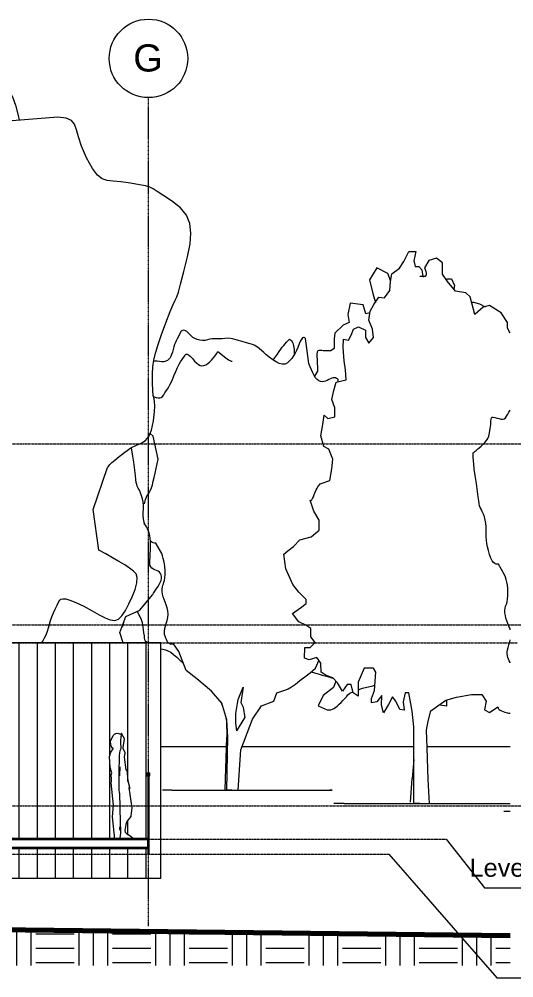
# Model space of a CAD drawing. Header units: millimetres. Extents: x -24070 to 93572, y -3360 to 13033.
# Drawn here: x 74218 to 82412, y -2848 to 13033 of the extents above; entities that cross this region are included whole.
import ezdxf

# ---------------------------------------------------------------- set-up
doc = ezdxf.new("R2010")
doc.units = ezdxf.units.MM
doc.linetypes.add('Dash - Tight', pattern=[4.5, 3, -1.5])
doc.linetypes.add('Grid Line', pattern=[22.225, 12.7, -3.175, 3.175, -3.175])
for name, color, linetype, lineweight in [('A-DETL-GENF', 92, 'Continuous', 9), ('A-FLOR', 192, 'Continuous', 9), ('A-FLOR-HRAL', 11, 'Continuous', 9), ('A-FLOR-LEVL', 51, 'Continuous', 9), ('A-WALL', 113, 'Continuous', 9), ('A-WALL-PATT', 111, 'Continuous', 9), ('C-TOPO', 7, 'Continuous', 9), ('L-PLNT', 71, 'Continuous', 9), ('S-GRID', 1, 'Continuous', 9), ('S-GRID-IDEN', 1, 'Continuous', 9)]:
    doc.layers.add(name, color=color, linetype=linetype, lineweight=lineweight)
doc.styles.add('Arial', font='arial.ttf', dxfattribs={"height": 300})
doc.styles.add('Arial_1', font='arial.ttf', dxfattribs={"height": 450})

# ---------------------------------------------------------------- blocks, each defined once
blk = doc.blocks.new('Railing - 25mm-490134-Building Section')
at = {"layer": 'A-FLOR-HRAL'}
for p, q in [((18214, -797), (18214, -550)), ((18189, -700), (18189, -797)), ((18189, -797), (18214, -797))]:
    blk.add_line(p, q, dxfattribs=at)
blk = doc.blocks.new('Railing - 25mm-489599-Building Section')
at = {"layer": 'A-FLOR-HRAL'}
for p, q in [((18189, 500), (18189, -550)), ((18214, -550), (18214, 500)), ((18202, -550), (18214, -550))]:
    blk.add_line(p, q, dxfattribs=at)
blk = doc.blocks.new('Railing - Railing-566589-Building Section')
at = {"layer": 'A-FLOR-HRAL', "lineweight": 18}
for p, q in [((18177, 550), (18177, 500)), ((18177, 550), (18227, 550)), ((18177, 500), (18227, 500)), ((18227, 500), (18227, 550))]:
    blk.add_line(p, q, dxfattribs=at)
for centre, start, end in [((18202, 400), 0, 180), ((18202, 400), 180, 0), ((18202, 300), 0, 180), ((18202, 300), 180, 0), ((18202, 200), 0, 180), ((18202, 200), 180, 0), ((18202, 100), 0, 180), ((18202, 100), 180, 360), ((18202, 0), 0, 180), ((18202, 0), 180, 360), ((18202, -100), 0, 180), ((18202, -100), 180, 360), ((18202, -200), 0, 180), ((18202, -200), 180, 0), ((18202, -300), 0, 180), ((18202, -300), 180, 0)]:
    blk.add_arc(centre, 1.59, start, end, dxfattribs=at)
for name in ['Railing - 25mm-489599-Building Section', 'Railing - 25mm-490134-Building Section']:
    blk.add_blockref(name, (0, 0))
blk = doc.blocks.new('RPC Tree - Deciduous - Scarlet Oak - 42_-946020-Building Section')
at = {"layer": 'L-PLNT'}
for p, q in [((14280, 12855), (14335, 12879)), ((14335, 12879), (14394, 12913)), ((14394, 12913), (14456, 12943)), ((14456, 12943), (14519, 12959)), ((14519, 12959), (14579, 12951)), ((14579, 12951), (14636, 12907)), ((14636, 12907), (14686, 12815)), ((13692, 12737), (13601, 12676)), ((13786, 12757), (13692, 12737)), ((13887, 12744), (13786, 12757)), ((13994, 12708), (13887, 12744)), ((14108, 12659), (13994, 12708)), ((14138, 12670), (14157, 12720)), ((14157, 12720), (14178, 12765)), ((14178, 12765), (14203, 12803)), ((14203, 12803), (14236, 12833)), ((14236, 12833), (14280, 12855)), ((14686, 12815), (14730, 12711)), ((14730, 12711), (14771, 12629)), ((11122, 12608), (11086, 12538)), ((11173, 12641), (11122, 12608)), ((11238, 12645), (11173, 12641)), ((11316, 12630), (11238, 12645)), ((11405, 12608), (11316, 12630)), ((11503, 12587), (11405, 12608)), ((11608, 12577), (11503, 12587)), ((11724, 12560), (11608, 12577)), ((11852, 12515), (11724, 12560)), ((13601, 12676), (13127, 12241)), ((14230, 12606), (14108, 12659)), ((14130, 12649), (14138, 12670)), ((14361, 12557), (14230, 12606)), ((14477, 12514), (14361, 12557)), ((14771, 12629), (14807, 12563)), ((14807, 12563), (14837, 12503)), ((11054, 12449), (11018, 12367)), ((11086, 12538), (11054, 12449)), ((11991, 12448), (11852, 12515)), ((12137, 12368), (11991, 12448)), ((14561, 12467), (14477, 12514)), ((14621, 12418), (14561, 12467)), ((14663, 12365), (14621, 12418)), ((14837, 12503), (14862, 12442)), ((14862, 12442), (14879, 12370)), ((10984, 12289), (10958, 12212)), ((11018, 12367), (10984, 12289)), ((11639, 12191), (11643, 12263)), ((11643, 12263), (11645, 12309)), ((11645, 12309), (11646, 12333)), ((11646, 12340), (11662, 12344)), ((11646, 12333), (11646, 12340)), ((11662, 12344), (11704, 12353)), ((11704, 12353), (11767, 12361)), ((11767, 12361), (11843, 12365)), ((11843, 12365), (11926, 12360)), ((11926, 12360), (12010, 12340)), ((12010, 12340), (12087, 12300)), ((12087, 12300), (12157, 12256)), ((12287, 12281), (12137, 12368)), ((12157, 12256), (12228, 12224)), ((12438, 12197), (12287, 12281)), ((13127, 12241), (13085, 12193)), ((14697, 12308), (14663, 12365)), ((14731, 12247), (14697, 12308)), ((14772, 12181), (14731, 12247)), ((14879, 12370), (14888, 12280)), ((14888, 12280), (14895, 12187)), ((10958, 12212), (10949, 12134)), ((10949, 12134), (10963, 12052)), ((11623, 11947), (11633, 12087)), ((11633, 12087), (11639, 12191)), ((12228, 12224), (12302, 12202)), ((12302, 12202), (12383, 12187)), ((12383, 12187), (12473, 12177)), ((12480, 12176), (12438, 12197)), ((12473, 12177), (12576, 12169)), ((12576, 12169), (12695, 12161)), ((12695, 12161), (12809, 12160)), ((12809, 12160), (12904, 12170)), ((12904, 12170), (12987, 12183)), ((12987, 12183), (13068, 12193)), ((13068, 12193), (13155, 12194)), ((13155, 12194), (13258, 12179)), ((13258, 12179), (13386, 12142)), ((13386, 12142), (13515, 12097)), ((13515, 12097), (13535, 12091)), ((14815, 12126), (14772, 12181)), ((14853, 12086), (14815, 12126)), ((14892, 12051), (14853, 12086)), ((14895, 12187), (14904, 12109)), ((14904, 12109), (14915, 12045)), ((10963, 12052), (11007, 11963)), ((11007, 11963), (11074, 11882)), ((11610, 11765), (11623, 11947)), ((14940, 12006), (14892, 12051)), ((14915, 12045), (14920, 12025)), ((15002, 11938), (14940, 12006)), ((15087, 11836), (15002, 11938)), ((11074, 11882), (11146, 11818)), ((11146, 11818), (11211, 11763)), ((11211, 11763), (11260, 11707)), ((11588, 11596), (11610, 11765)), ((15199, 11686), (15087, 11836)), ((15765, 11723), (15803, 11762)), ((15803, 11762), (15838, 11804)), ((15838, 11804), (15873, 11829)), ((15873, 11829), (15909, 11817)), ((15909, 11817), (15950, 11749)), ((11085, 11583), (11142, 11610)), ((11142, 11610), (11197, 11614)), ((11197, 11614), (11249, 11594)), ((11249, 11594), (11300, 11547)), ((11260, 11707), (11281, 11642)), ((11281, 11642), (11267, 11577)), ((11554, 11490), (11588, 11596)), ((15316, 11537), (15199, 11686)), ((15537, 11550), (15579, 11604)), ((15579, 11604), (15626, 11655)), ((15626, 11655), (15675, 11691)), ((15675, 11691), (15723, 11706)), ((15723, 11706), (15765, 11723)), ((15950, 11749), (15997, 11607)), ((15997, 11607), (16041, 11439)), ((10883, 11369), (10956, 11461)), ((10956, 11461), (11023, 11533)), ((11023, 11533), (11085, 11583)), ((11300, 11547), (11353, 11491)), ((11353, 11491), (11407, 11447)), ((11407, 11447), (11461, 11425)), ((11461, 11425), (11511, 11436)), ((11511, 11436), (11554, 11490)), ((15414, 11441), (15316, 11537)), ((15406, 11449), (15414, 11448)), ((15414, 11448), (15456, 11448)), ((15503, 11385), (15414, 11441)), ((15456, 11448), (15472, 11448)), ((15472, 11448), (15481, 11463)), ((15481, 11463), (15503, 11499)), ((15503, 11499), (15537, 11550)), ((16041, 11439), (16061, 11358)), ((10792, 11198), (10823, 11276)), ((10823, 11276), (10883, 11369)), ((15592, 11359), (15503, 11385)), ((15689, 11352), (15592, 11359)), ((15803, 11352), (15689, 11352)), ((15943, 11349), (15803, 11352)), ((16702, 11409), (15943, 11349)), ((16839, 11391), (16702, 11409)), ((16925, 11353), (16839, 11391)), ((16975, 11291), (16925, 11353)), ((17008, 11202), (16975, 11291)), ((10780, 11128), (10712, 11102)), ((10779, 11065), (10780, 11129)), ((10780, 11129), (10792, 11198)), ((17041, 11082), (17008, 11202)), ((10202, 10993), (10121, 10933)), ((10280, 11025), (10202, 10993)), ((10357, 11038), (10280, 11025)), ((10431, 11040), (10357, 11038)), ((10504, 11041), (10431, 11040)), ((10574, 11049), (10504, 11041)), ((10643, 11072), (10574, 11049)), ((10712, 11102), (10643, 11072)), ((10782, 11001), (10779, 11065)), ((10780, 10932), (10782, 11001)), ((17091, 10927), (17041, 11082)), ((9792, 10814), (9787, 10737)), ((9826, 10848), (9792, 10814)), ((9883, 10857), (9826, 10848)), ((9956, 10861), (9883, 10857)), ((10038, 10880), (9956, 10861)), ((10121, 10933), (10038, 10880)), ((10732, 10788), (10764, 10854)), ((10764, 10854), (10780, 10932)), ((17176, 10735), (17091, 10927)), ((9787, 10737), (9821, 10597)), ((10287, 10577), (10389, 10650)), ((10389, 10650), (10480, 10692)), ((10480, 10692), (10561, 10715)), ((10561, 10715), (10630, 10730)), ((10630, 10730), (10687, 10751)), ((10687, 10751), (10732, 10788)), ((17274, 10560), (17176, 10735)), ((9821, 10597), (9870, 10449)), ((10210, 10481), (10287, 10577)), ((17357, 10450), (17274, 10560)), ((9870, 10449), (9910, 10349)), ((9910, 10349), (9946, 10278)), ((10190, 10378), (10210, 10481)), ((10217, 10261), (10190, 10378)), ((17435, 10388), (17357, 10450)), ((17518, 10360), (17435, 10388)), ((17617, 10350), (17518, 10360)), ((17743, 10341), (17617, 10350)), ((17904, 10319), (17743, 10341)), ((9946, 10278), (9980, 10216)), ((9980, 10216), (10016, 10143)), ((10283, 10125), (10217, 10261)), ((18055, 10291), (17904, 10319)), ((18154, 10271), (18055, 10291)), ((18222, 10250), (18154, 10271)), ((18278, 10222), (18222, 10250)), ((18344, 10180), (18278, 10222)), ((18440, 10115), (18344, 10180)), ((10016, 10143), (10056, 10038)), ((10056, 10038), (10105, 9883)), ((10380, 9964), (10283, 10125)), ((18584, 10022), (18440, 10115)), ((18734, 9908), (18584, 10022)), ((10105, 9883), (10157, 9731)), ((10499, 9773), (10380, 9964)), ((18833, 9785), (18734, 9908)), ((10157, 9731), (10202, 9635)), ((10633, 9547), (10499, 9773)), ((18888, 9647), (18833, 9785)), ((10202, 9635), (10236, 9576)), ((10236, 9576), (10256, 9535)), ((10256, 9535), (10259, 9492)), ((10739, 9346), (10633, 9547)), ((18905, 9490), (18888, 9647)), ((10241, 9430), (10200, 9329)), ((10259, 9492), (10241, 9430)), ((18890, 9309), (18905, 9490)), ((10200, 9329), (10127, 9194)), ((10792, 9221), (10739, 9346)), ((10803, 9147), (10792, 9221)), ((18850, 9098), (18890, 9309)), ((10127, 9194), (10024, 9052)), ((10725, 8986), (10757, 9054)), ((10757, 9054), (10787, 9099)), ((10787, 9099), (10803, 9147)), ((18790, 8853), (18850, 9098)), ((9904, 8909), (9781, 8776)), ((10024, 9052), (9904, 8909)), ((10704, 8873), (10725, 8986)), ((9781, 8776), (9667, 8660)), ((10082, 8713), (10160, 8789)), ((10160, 8789), (10233, 8832)), ((10233, 8832), (10297, 8836)), ((10297, 8836), (10347, 8794)), ((10347, 8794), (10395, 8731)), ((10639, 8683), (10682, 8755)), ((10682, 8755), (10704, 8873)), ((18734, 8642), (18790, 8853)), ((9667, 8660), (9576, 8571)), ((9932, 8491), (10005, 8611)), ((10005, 8611), (10082, 8713)), ((10395, 8731), (10455, 8682)), ((10455, 8682), (10520, 8653)), ((10520, 8653), (10583, 8651)), ((10583, 8651), (10639, 8683)), ((18697, 8513), (18734, 8642)), ((9396, 8448), (9306, 8413)), ((9470, 8483), (9396, 8448)), ((9520, 8517), (9470, 8483)), ((9576, 8571), (9520, 8517)), ((9870, 8358), (9932, 8491)), ((18644, 8376), (18670, 8435)), ((18670, 8435), (18697, 8513)), ((8998, 8259), (8956, 8225)), ((9048, 8301), (8998, 8259)), ((9122, 8340), (9048, 8301)), ((9212, 8377), (9122, 8340)), ((9306, 8413), (9212, 8377)), ((9831, 8252), (9870, 8358)), ((18563, 8191), (18611, 8306)), ((18611, 8306), (18644, 8376)), ((8788, 8145), (8737, 8095)), ((8845, 8177), (8788, 8145)), ((8903, 8201), (8845, 8177)), ((8956, 8225), (8903, 8201)), ((9823, 8190), (9831, 8252)), ((9840, 8146), (9823, 8190)), ((9877, 8096), (9840, 8146)), ((18489, 8002), (18563, 8191)), ((8700, 8017), (8682, 7903)), ((8737, 8095), (8700, 8017)), ((9928, 8016), (9877, 8096)), ((9987, 7880), (9928, 8016)), ((18412, 7792), (18489, 8002)), ((8667, 7788), (8641, 7707)), ((8682, 7903), (8667, 7788)), ((10048, 7665), (9987, 7880)), ((18356, 7629), (18412, 7792)), ((8613, 7646), (8591, 7595)), ((8641, 7707), (8613, 7646)), ((10092, 7447), (10048, 7665)), ((18316, 7498), (18356, 7629)), ((8591, 7595), (8584, 7540)), ((8584, 7540), (8601, 7468)), ((8601, 7468), (8650, 7368)), ((18290, 7384), (18316, 7498)), ((8650, 7368), (8711, 7274)), ((10106, 7303), (10092, 7447)), ((18276, 7275), (18290, 7384)), ((8711, 7274), (8752, 7227)), ((10046, 7093), (10075, 7148)), ((10075, 7148), (10097, 7211)), ((10097, 7211), (10106, 7303)), ((18268, 7011), (18269, 7156)), ((18269, 7156), (18276, 7275)), ((10001, 6912), (10018, 7022)), ((10018, 7022), (10046, 7093)), ((18272, 6881), (18268, 7011)), ((9977, 6799), (10001, 6912)), ((18282, 6797), (18272, 6881)), ((9786, 6657), (9864, 6681)), ((9864, 6681), (9929, 6725)), ((9929, 6725), (9977, 6799)), ((18294, 6741), (18282, 6797)), ((18304, 6691), (18294, 6741)), ((18308, 6628), (18304, 6691)), ((9383, 6464), (9416, 6534)), ((9416, 6534), (9467, 6583)), ((9467, 6583), (9536, 6615)), ((9536, 6615), (9617, 6634)), ((9617, 6634), (9702, 6645)), ((9702, 6645), (9786, 6657)), ((18284, 6377), (18303, 6530)), ((18303, 6530), (18308, 6628)), ((9369, 6368), (9383, 6464)), ((9375, 6242), (9369, 6368)), ((18251, 6222), (18284, 6377)), ((9403, 6082), (9375, 6242)), ((18206, 6119), (18251, 6222)), ((9452, 5882), (9403, 6082)), ((18082, 6011), (18150, 6054)), ((18150, 6054), (18206, 6119)), ((9513, 5690), (9452, 5882)), ((17809, 5862), (17912, 5931)), ((17912, 5931), (18003, 5975)), ((18003, 5975), (18082, 6011)), ((17596, 5687), (17645, 5730)), ((17645, 5730), (17715, 5787)), ((17715, 5787), (17809, 5862)), ((9572, 5546), (9513, 5690)), ((17287, 4912), (17524, 5605)), ((17524, 5605), (17532, 5618)), ((17532, 5618), (17544, 5634)), ((17544, 5634), (17564, 5656)), ((17564, 5656), (17596, 5687)), ((9634, 5440), (9572, 5546)), ((9699, 5359), (9634, 5440)), ((9770, 5291), (9699, 5359)), ((9850, 5225), (9770, 5291)), ((9941, 5149), (9850, 5225)), ((10027, 5086), (9941, 5149)), ((10093, 5059), (10027, 5086)), ((10238, 5099), (10193, 5075)), ((10287, 5120), (10238, 5099)), ((10347, 5130), (10287, 5120)), ((10404, 5125), (10347, 5130)), ((10449, 5111), (10404, 5125)), ((10486, 5083), (10449, 5111)), ((10520, 5038), (10486, 5083)), ((10147, 5058), (10093, 5059)), ((10193, 5075), (10147, 5058)), ((10559, 4974), (10520, 5038)), ((10606, 4886), (10559, 4974)), ((10668, 4773), (10606, 4886)), ((10722, 4660), (10668, 4773)), ((17382, 4238), (17287, 4912)), ((10742, 4575), (10722, 4660)), ((10224, 4333), (10299, 4454)), ((10299, 4454), (10376, 4531)), ((10376, 4531), (10452, 4559)), ((10452, 4559), (10525, 4535)), ((10525, 4535), (10595, 4496)), ((10595, 4496), (10656, 4479)), ((10656, 4479), (10704, 4485)), ((10704, 4485), (10735, 4517)), ((10735, 4517), (10742, 4575)), ((10152, 4172), (10224, 4333)), ((10085, 3974), (10152, 4172)), ((17497, 4175), (17382, 4238)), ((17608, 4112), (17497, 4175)), ((10025, 3743), (10085, 3974)), ((17713, 4051), (17608, 4112)), ((17808, 3993), (17713, 4051)), ((17889, 3938), (17808, 3993)), ((17954, 3887), (17889, 3938)), ((17999, 3842), (17954, 3887)), ((18017, 3782), (17999, 3842)), ((10010, 3650), (10025, 3743)), ((17979, 3584), (18009, 3693)), ((18009, 3693), (18017, 3782)), ((9989, 3514), (10002, 3600)), ((9989, 3315), (9989, 3514)), ((17933, 3465), (17979, 3584)), ((16687, 3323), (16718, 3387)), ((16718, 3387), (16732, 3407)), ((16732, 3407), (16752, 3424)), ((16752, 3424), (16783, 3432)), ((16783, 3432), (16831, 3429)), ((16831, 3429), (16901, 3410)), ((16901, 3410), (16998, 3370)), ((16998, 3370), (17129, 3307)), ((17819, 3238), (17878, 3347)), ((17878, 3347), (17933, 3465)), ((10020, 3140), (9989, 3315)), ((16603, 3134), (16629, 3196)), ((16629, 3196), (16658, 3259)), ((16658, 3259), (16687, 3323)), ((17129, 3307), (17267, 3233)), ((17267, 3233), (17385, 3167)), ((17762, 3149), (17819, 3238)), ((10076, 2983), (10020, 3140)), ((16560, 3011), (16580, 3072)), ((16580, 3072), (16603, 3134)), ((17385, 3167), (17484, 3114)), ((17484, 3114), (17569, 3080)), ((17569, 3080), (17642, 3071)), ((17642, 3071), (17705, 3092)), ((17705, 3092), (17762, 3149)), ((10151, 2837), (10076, 2983)), ((16506, 2836), (16527, 2892)), ((16527, 2892), (16544, 2951)), ((16544, 2951), (16560, 3011)), ((10237, 2700), (10151, 2837)), ((16435, 2700), (16452, 2729)), ((16452, 2729), (16481, 2782)), ((16481, 2782), (16506, 2836))]:
    blk.add_line(p, q, dxfattribs=at)
blk = doc.blocks.new('RPC Tree - Deciduous - Honey Locust - 25_-V51-Building Section')
at = {"layer": 'L-PLNT'}
for p, q in [((18278, 6124), (18229, 6171)), ((18361, 5744), (18278, 6124)), ((18345, 5665), (18361, 5744)), ((18313, 5513), (18329, 5587)), ((18329, 5587), (18345, 5665)), ((18282, 5378), (18298, 5442)), ((18298, 5442), (18313, 5513)), ((18234, 5231), (18250, 5271)), ((18250, 5271), (18266, 5320)), ((18266, 5320), (18282, 5378)), ((18153, 5077), (18167, 5114)), ((18167, 5114), (18183, 5145)), ((18183, 5145), (18200, 5172)), ((18200, 5172), (18217, 5200)), ((18217, 5200), (18234, 5231)), ((18135, 5004), (18140, 5029)), ((18140, 5029), (18153, 5077)), ((18138, 4678), (18135, 4688)), ((18151, 4651), (18138, 4678)), ((18168, 4623), (18151, 4651)), ((18187, 4591), (18168, 4623)), ((18205, 4552), (18187, 4591)), ((18221, 4502), (18205, 4552)), ((18232, 4440), (18221, 4502)), ((18237, 4371), (18232, 4440)), ((18236, 4238), (18238, 4304)), ((18238, 4304), (18237, 4371)), ((18228, 4120), (18232, 4177)), ((18232, 4177), (18236, 4238)), ((18223, 4025), (18224, 4069)), ((18227, 3990), (18223, 4025)), ((18224, 4069), (18228, 4120)), ((18240, 3962), (18227, 3990)), ((18260, 3939), (18240, 3962)), ((18283, 3922), (18260, 3939)), ((18309, 3908), (18283, 3922)), ((18336, 3897), (18309, 3908)), ((18361, 3887), (18336, 3897)), ((18382, 3873), (18361, 3887)), ((18399, 3852), (18382, 3873)), ((18410, 3826), (18399, 3852)), ((18416, 3797), (18410, 3826)), ((18356, 3631), (18379, 3669)), ((18379, 3669), (18398, 3702)), ((18398, 3702), (18410, 3733)), ((18410, 3733), (18416, 3765)), ((18416, 3765), (18416, 3797)), ((18057, 3241), (18269, 3495)), ((18269, 3495), (18274, 3503)), ((18274, 3503), (18288, 3524)), ((18288, 3524), (18308, 3555)), ((18308, 3555), (18331, 3592)), ((18331, 3592), (18356, 3631)), ((17827, 3137), (18057, 3241)), ((17725, 2872), (17827, 3137)), ((17787, 3032), (17780, 3001)), ((17788, 3036), (17787, 3032)), ((17785, 2700), (17725, 2872)), ((17769, 2974), (17757, 2955)), ((17780, 3001), (17769, 2974))]:
    blk.add_line(p, q, dxfattribs=at)
blk = doc.blocks.new('RPC Tree - Deciduous - Honey Locust - 25_-V52-Building Section')
at = {"layer": 'L-PLNT'}
for p, q in [((18720, 7826), (18697, 7777)), ((18745, 7866), (18720, 7826)), ((18774, 7880), (18745, 7866)), ((18804, 7876), (18774, 7880)), ((18835, 7857), (18804, 7876)), ((18864, 7831), (18835, 7857)), ((18891, 7804), (18864, 7831)), ((18913, 7780), (18891, 7804)), ((18633, 7642), (18621, 7605)), ((18647, 7674), (18633, 7642)), ((18662, 7705), (18647, 7674)), ((18678, 7738), (18662, 7705)), ((18697, 7777), (18678, 7738)), ((18938, 7760), (18913, 7780)), ((18972, 7742), (18938, 7760)), ((19011, 7727), (18972, 7742)), ((19055, 7716), (19011, 7727)), ((19099, 7710), (19055, 7716)), ((19142, 7712), (19099, 7710)), ((19180, 7722), (19142, 7712)), ((19217, 7733), (19180, 7722)), ((19255, 7738), (19217, 7733)), ((19295, 7739), (19255, 7738)), ((19337, 7737), (19295, 7739)), ((19379, 7737), (19337, 7737)), ((19422, 7739), (19379, 7737)), ((19466, 7745), (19422, 7739)), ((19520, 7747), (19466, 7745)), ((19592, 7737), (19520, 7747)), ((19672, 7718), (19592, 7737)), ((19754, 7694), (19672, 7718)), ((19828, 7671), (19754, 7694)), ((19889, 7652), (19828, 7671)), ((19926, 7641), (19889, 7652)), ((19951, 7633), (19926, 7641)), ((19980, 7618), (19951, 7633)), ((20418, 7598), (20443, 7628)), ((20443, 7628), (20467, 7657)), ((20467, 7657), (20491, 7684)), ((20491, 7684), (20515, 7709)), ((20515, 7709), (20539, 7734)), ((20539, 7734), (20555, 7721)), ((20555, 7721), (20571, 7706)), ((20571, 7706), (20585, 7685)), ((20585, 7685), (20597, 7657)), ((20597, 7657), (20607, 7619)), ((20700, 7653), (20677, 7596)), ((20722, 7703), (20700, 7653)), ((20740, 7736), (20722, 7703)), ((20756, 7755), (20740, 7736)), ((20769, 7762), (20756, 7755)), ((20781, 7761), (20769, 7762)), ((20791, 7755), (20781, 7761)), ((20801, 7745), (20791, 7755)), ((20856, 7330), (20801, 7745)), ((18586, 7477), (18574, 7446)), ((18598, 7515), (18586, 7477)), ((18609, 7561), (18598, 7515)), ((18621, 7605), (18609, 7561)), ((18804, 7457), (18810, 7469)), ((18810, 7469), (18818, 7479)), ((18818, 7479), (18828, 7484)), ((18828, 7484), (18843, 7482)), ((18843, 7482), (18864, 7470)), ((18864, 7470), (18892, 7448)), ((19301, 7453), (19327, 7489)), ((19327, 7489), (19352, 7526)), ((19352, 7526), (19484, 7422)), ((20010, 7597), (19980, 7618)), ((20043, 7571), (20010, 7597)), ((20077, 7543), (20043, 7571)), ((20112, 7512), (20077, 7543)), ((20147, 7480), (20112, 7512)), ((20204, 7434), (20147, 7480)), ((20305, 7438), (20337, 7484)), ((20337, 7484), (20366, 7526)), ((20366, 7526), (20392, 7564)), ((20392, 7564), (20418, 7598)), ((20630, 7498), (20604, 7454)), ((20607, 7619), (20613, 7569)), ((20613, 7569), (20615, 7503)), ((20615, 7503), (20615, 7473)), ((20653, 7545), (20630, 7498)), ((20677, 7596), (20653, 7545)), ((18313, 7370), (18288, 7367)), ((18348, 7366), (18313, 7370)), ((18384, 7360), (18348, 7366)), ((18421, 7355), (18384, 7360)), ((18456, 7356), (18421, 7355)), ((18489, 7365), (18456, 7356)), ((18518, 7380), (18489, 7365)), ((18540, 7399), (18518, 7380)), ((18559, 7420), (18540, 7399)), ((18574, 7446), (18559, 7420)), ((18683, 7262), (18710, 7315)), ((18710, 7315), (18735, 7358)), ((18735, 7358), (18759, 7395)), ((18759, 7395), (18781, 7427)), ((18781, 7427), (18804, 7457)), ((18892, 7448), (18929, 7411)), ((18929, 7411), (18967, 7370)), ((18967, 7370), (19001, 7337)), ((19001, 7337), (19031, 7312)), ((19031, 7312), (19059, 7296)), ((19117, 7293), (19151, 7307)), ((19151, 7307), (19185, 7329)), ((19185, 7329), (19217, 7356)), ((19217, 7356), (19247, 7385)), ((19247, 7385), (19274, 7418)), ((19274, 7418), (19301, 7453)), ((19484, 7422), (19505, 7405)), ((19505, 7405), (19526, 7390)), ((19526, 7390), (19549, 7376)), ((19549, 7376), (19573, 7367)), ((19573, 7367), (19586, 7365)), ((20261, 7391), (20204, 7434)), ((20316, 7354), (20261, 7391)), ((20266, 7387), (20271, 7393)), ((20271, 7393), (20305, 7438)), ((20368, 7328), (20316, 7354)), ((20418, 7315), (20368, 7328)), ((20465, 7318), (20418, 7315)), ((20506, 7342), (20465, 7318)), ((20543, 7377), (20506, 7342)), ((20575, 7414), (20543, 7377)), ((20604, 7454), (20575, 7414)), ((20878, 7276), (20856, 7330)), ((18623, 7123), (18655, 7199)), ((18655, 7199), (18683, 7262)), ((19059, 7296), (19087, 7289)), ((19087, 7289), (19117, 7293)), ((20900, 7223), (20878, 7276)), ((20923, 7174), (20900, 7223)), ((20946, 7130), (20923, 7174)), ((18539, 6943), (18564, 6989)), ((18564, 6989), (18592, 7048)), ((18592, 7048), (18623, 7123)), ((20970, 7092), (20946, 7130)), ((20995, 7062), (20970, 7092)), ((21022, 7042), (20995, 7062)), ((21050, 7031), (21022, 7042)), ((21077, 7027), (21050, 7031)), ((21105, 7030), (21077, 7027)), ((21133, 7037), (21105, 7030)), ((21160, 7048), (21133, 7037)), ((21188, 7062), (21160, 7048)), ((21216, 7076), (21188, 7062)), ((21241, 7088), (21216, 7076)), ((21264, 7093), (21241, 7088)), ((21283, 7094), (21264, 7093)), ((21301, 7090), (21283, 7094)), ((21316, 7083), (21301, 7090)), ((21331, 7075), (21316, 7083)), ((21345, 7065), (21331, 7075)), ((21347, 7028), (21345, 7065)), ((18457, 6811), (18475, 6843)), ((18475, 6843), (18495, 6874)), ((18495, 6874), (18516, 6906)), ((18516, 6906), (18539, 6943)), ((18286, 6781), (18297, 6778)), ((18297, 6778), (18330, 6768)), ((18330, 6768), (18361, 6762)), ((18361, 6762), (18389, 6761)), ((18389, 6761), (18415, 6767)), ((18415, 6767), (18437, 6783)), ((18437, 6783), (18457, 6811)), ((17922, 5930), (17921, 5935)), ((17937, 5825), (17922, 5930)), ((17957, 5692), (17937, 5825)), ((17976, 5564), (17957, 5692)), ((17988, 5471), (17976, 5564)), ((17995, 5405), (17988, 5471)), ((18000, 5359), (17995, 5405)), ((18007, 5325), (18000, 5359)), ((18017, 5297), (18007, 5325)), ((18033, 5266), (18017, 5297)), ((18054, 5228), (18033, 5266)), ((18072, 5186), (18054, 5228)), ((18089, 5139), (18072, 5186)), ((18102, 5089), (18089, 5139)), ((18112, 5035), (18102, 5089)), ((18117, 4978), (18112, 5035)), ((18117, 4920), (18117, 4978)), ((18115, 4862), (18117, 4920)), ((18116, 4807), (18115, 4862)), ((18120, 4754), (18116, 4807)), ((18128, 4699), (18120, 4754)), ((18135, 4660), (18128, 4699)), ((18258, 4367), (18236, 4385)), ((18280, 4358), (18258, 4367)), ((18303, 4355), (18280, 4358)), ((18325, 4355), (18303, 4355)), ((18422, 4182), (18325, 4355)), ((18435, 4142), (18422, 4182)), ((18448, 4101), (18435, 4142)), ((18459, 4058), (18448, 4101)), ((18469, 4011), (18459, 4058)), ((18475, 3959), (18469, 4011)), ((18473, 3777), (18478, 3836)), ((18478, 3901), (18475, 3959)), ((18478, 3836), (18478, 3901)), ((18434, 3631), (18441, 3659)), ((18441, 3659), (18449, 3681)), ((18449, 3681), (18458, 3705)), ((18458, 3705), (18466, 3735)), ((18466, 3735), (18473, 3777)), ((18429, 3593), (18434, 3631)), ((18429, 3550), (18429, 3593)), ((18435, 3506), (18429, 3550)), ((18446, 3464), (18435, 3506)), ((18460, 3420), (18446, 3464)), ((18476, 3376), (18460, 3420)), ((18494, 3330), (18476, 3376)), ((18012, 3221), (18053, 3146)), ((18512, 3282), (18494, 3330)), ((18524, 3231), (18512, 3282)), ((18520, 3123), (18526, 3177)), ((18526, 3177), (18524, 3231)), ((18053, 3146), (18080, 3087)), ((18080, 3087), (18095, 3040)), ((18095, 3040), (18103, 3000)), ((18482, 2975), (18495, 3020)), ((18495, 3020), (18509, 3070)), ((18509, 3070), (18520, 3123)), ((18103, 3000), (18108, 2962)), ((18108, 2962), (18112, 2919)), ((18112, 2919), (18121, 2867)), ((18121, 2867), (18129, 2817)), ((18465, 2902), (18471, 2936)), ((18465, 2870), (18465, 2902)), ((18470, 2839), (18465, 2870)), ((18471, 2936), (18482, 2975)), ((18129, 2817), (18133, 2781)), ((18133, 2781), (18138, 2756)), ((18138, 2756), (18149, 2736)), ((18149, 2736), (18171, 2717)), ((18171, 2717), (18198, 2700)), ((18478, 2809), (18470, 2839)), ((18488, 2781), (18478, 2809)), ((18500, 2754), (18488, 2781)), ((18512, 2728), (18500, 2754)), ((18525, 2707), (18512, 2728)), ((18538, 2693), (18525, 2707)), ((18404, 2603), (18438, 2594)), ((18438, 2594), (18482, 2583)), ((18482, 2583), (18525, 2568)), ((18525, 2568), (18570, 2545)), ((18553, 2684), (18538, 2693)), ((18568, 2680), (18553, 2684)), ((18584, 2679), (18568, 2680)), ((18570, 2545), (18618, 2509)), ((18600, 2680), (18584, 2679)), ((18616, 2682), (18600, 2680)), ((18707, 2555), (18616, 2682)), ((18825, 2244), (18707, 2555)), ((18618, 2509), (18671, 2462)), ((18671, 2462), (18726, 2411)), ((18726, 2411), (18781, 2358)), ((20967, 2279), (21025, 2411)), ((19005, 2106), (18825, 2244)), ((20879, 2207), (20967, 2279)), ((19248, 1898), (19005, 2106)), ((20637, 2019), (20711, 2075)), ((20711, 2075), (20792, 2139)), ((20792, 2139), (20879, 2207)), ((19687, 1760), (19770, 1967)), ((19770, 1967), (19733, 1714)), ((20331, 1875), (20479, 1921)), ((20479, 1921), (20518, 1939)), ((20518, 1939), (20572, 1973)), ((20572, 1973), (20637, 2019)), ((19415, 1702), (19248, 1898)), ((19650, 1529), (19687, 1760)), ((20276, 1737), (20331, 1875)), ((19398, 1722), (19429, 1654)), ((19498, 1425), (19415, 1702)), ((19733, 1714), (19770, 1633)), ((19770, 1633), (19797, 1460)), ((19926, 1437), (20074, 1656)), ((20074, 1656), (20276, 1737)), ((19480, 1485), (19493, 1402)), ((19650, 1368), (19650, 1529)), ((19668, 1241), (19797, 1460)), ((19733, 929), (19926, 1437)), ((19493, 1402), (19502, 1137)), ((19519, 1137), (19498, 1425)), ((19668, 1241), (19650, 1368)), ((19475, 274), (19502, 1137)), ((19498, 260), (19519, 1137)), ((19687, 260), (19733, 929)), ((18587, 260), (18435, 260)), ((18587, 260), (18917, 260)), ((18917, 260), (19271, 260)), ((19271, 260), (19635, 260)), ((19585, 260), (19498, 260)), ((19585, 260), (19687, 260)), ((19635, 260), (19995, 260)), ((19995, 260), (20336, 260)), ((20336, 260), (20646, 260)), ((20646, 260), (20910, 260)), ((20910, 260), (21104, 260)), ((21104, 260), (21214, 260)), ((21243, 260), (21202, 260)), ((21214, 260), (21243, 260))]:
    blk.add_line(p, q, dxfattribs=at)
blk = doc.blocks.new('RPC Tree - Deciduous - Red Maple - 30_-946018-Building Section')
at = {"layer": 'L-PLNT'}
for p, q in [((22432, 9018), (22514, 9182)), ((22514, 9182), (22629, 9182)), ((22629, 9182), (22596, 9032)), ((22976, 9076), (22848, 9035)), ((23072, 8995), (22976, 9076)), ((21983, 8915), (21866, 8715)), ((22165, 8822), (21983, 8915)), ((22234, 8813), (22358, 8908)), ((22358, 8908), (22432, 9018)), ((22596, 9032), (22621, 8936)), ((22621, 8936), (22679, 8936)), ((22679, 8936), (22728, 8881)), ((22848, 9035), (22773, 8915)), ((22773, 8915), (22785, 8884)), ((23072, 8808), (23072, 8995)), ((22212, 8703), (22165, 8822)), ((22209, 8689), (22234, 8813)), ((22763, 8768), (22699, 8768)), ((22728, 8881), (22745, 8771)), ((22745, 8771), (22766, 8769)), ((22785, 8772), (22763, 8768)), ((22785, 8884), (22794, 8854)), ((22797, 8784), (22785, 8772)), ((22794, 8854), (22801, 8826)), ((22802, 8803), (22797, 8784)), ((22801, 8826), (22802, 8803)), ((23158, 8688), (23072, 8808)), ((21866, 8715), (21919, 8487)), ((22201, 8539), (22209, 8689)), ((23141, 8711), (23157, 8730)), ((23157, 8730), (23223, 8730)), ((23286, 8527), (23158, 8688)), ((23223, 8730), (23272, 8621)), ((23272, 8621), (23261, 8559)), ((21919, 8487), (21961, 8342)), ((21937, 8306), (22020, 8429)), ((22020, 8429), (22110, 8416)), ((22110, 8416), (22201, 8539)), ((23457, 8501), (23286, 8527)), ((23531, 8434), (23457, 8501)), ((23606, 8140), (23531, 8434)), ((21545, 8327), (21503, 8140)), ((21759, 8300), (21545, 8327)), ((21802, 8153), (21759, 8300)), ((21872, 8197), (21937, 8306)), ((23553, 8347), (23585, 8347)), ((23585, 8347), (23684, 8320)), ((23745, 8260), (23606, 8140)), ((23684, 8320), (23777, 8268)), ((23852, 8287), (23745, 8260)), ((24044, 8166), (23852, 8287)), ((21503, 8140), (21524, 8006)), ((21869, 8170), (21802, 8153)), ((21855, 8046), (21872, 8197)), ((24151, 8006), (24044, 8166)), ((21428, 7966), (21289, 7832)), ((21524, 8006), (21428, 7966)), ((21913, 7895), (21855, 8046)), ((24151, 7912), (24151, 8006)), ((21289, 7832), (21279, 7739)), ((21517, 7717), (21558, 7800)), ((21558, 7800), (21600, 7895)), ((21600, 7895), (21682, 7936)), ((21682, 7936), (21797, 7882)), ((21797, 7882), (21797, 7759)), ((21929, 7759), (21913, 7895)), ((24194, 7834), (24151, 7912)), ((21279, 7739), (21279, 7578)), ((21427, 7594), (21435, 7731)), ((21435, 7731), (21517, 7717)), ((21797, 7759), (21855, 7663)), ((21855, 7663), (21929, 7759)), ((20997, 7518), (20990, 7488)), ((20990, 7488), (20990, 7445)), ((21009, 7536), (20997, 7518)), ((21027, 7545), (21009, 7536)), ((21048, 7546), (21027, 7545)), ((21072, 7543), (21048, 7546)), ((21097, 7538), (21072, 7543)), ((21225, 7538), (21097, 7538)), ((21279, 7578), (21225, 7538)), ((21443, 7375), (21427, 7594)), ((20990, 7445), (20994, 7396)), ((20994, 7396), (20997, 7355)), ((20997, 7355), (20999, 7318)), ((20999, 7318), (21000, 7286)), ((21468, 7225), (21443, 7375)), ((21001, 7204), (20953, 7119)), ((21000, 7286), (21001, 7257)), ((21001, 7257), (21001, 7230)), ((21001, 7230), (21001, 7204)), ((21476, 7060), (21468, 7225)), ((21270, 6882), (21311, 7019)), ((21311, 7019), (21476, 7060)), ((21237, 6732), (21270, 6882)), ((21287, 6595), (21237, 6732)), ((21287, 6444), (21287, 6595)), ((21089, 6321), (21114, 6472)), ((21114, 6472), (21171, 6417)), ((21171, 6417), (21287, 6444)), ((21056, 6130), (21089, 6321)), ((21105, 5952), (21056, 6130)), ((21188, 5911), (21105, 5952)), ((21254, 5746), (21188, 5911)), ((21237, 5582), (21254, 5746)), ((21204, 5390), (21237, 5582)), ((20981, 5235), (20996, 5263)), ((20996, 5263), (21010, 5286)), ((21010, 5286), (21023, 5305)), ((21023, 5305), (21035, 5321)), ((21035, 5321), (21048, 5336)), ((21048, 5336), (21204, 5390)), ((20910, 5072), (20920, 5090)), ((20920, 5090), (20933, 5118)), ((20933, 5118), (20949, 5158)), ((20949, 5158), (20966, 5200)), ((20966, 5200), (20981, 5235)), ((20941, 4884), (20883, 5062)), ((20883, 5062), (20888, 5059)), ((20888, 5059), (20894, 5059)), ((20894, 5059), (20901, 5062)), ((20901, 5062), (20910, 5072)), ((21031, 4733), (20941, 4884)), ((21031, 4569), (21031, 4733)), ((20710, 4405), (20899, 4460)), ((20899, 4460), (21031, 4569)), ((20512, 4227), (20603, 4295)), ((20603, 4295), (20710, 4405)), ((20446, 4172), (20512, 4227)), ((20479, 3926), (20446, 4172)), ((20595, 3666), (20479, 3926)), ((20693, 3542), (20595, 3666)), ((20817, 3419), (20693, 3542)), ((20718, 3282), (20817, 3351)), ((20817, 3351), (20817, 3419)), ((20586, 3187), (20718, 3282)), ((20693, 3050), (20586, 3187)), ((20809, 2995), (20693, 3050)), ((20891, 2940), (20809, 2995)), ((20891, 2803), (20891, 2940)), ((20883, 2625), (20965, 2707)), ((20965, 2707), (20891, 2803)), ((20784, 2447), (20792, 2625)), ((20792, 2625), (20883, 2625)), ((20866, 2420), (20784, 2447)), ((20990, 2461), (20866, 2420)), ((21056, 2365), (20990, 2461)), ((21064, 2215), (21056, 2365)), ((21773, 2283), (21674, 2050)), ((21929, 2283), (21773, 2283)), ((21970, 2215), (21929, 2283)), ((20897, 2222), (20951, 2204)), ((20951, 2204), (21015, 2185)), ((21015, 2185), (21082, 2168)), ((21147, 2160), (21064, 2215)), ((21082, 2168), (21150, 2150)), ((21254, 2119), (21147, 2160)), ((21150, 2150), (21255, 2118)), ((21336, 2037), (21254, 2119)), ((21946, 1914), (21970, 2215)), ((21268, 1963), (21097, 1830)), ((21308, 2064), (21268, 1963)), ((21418, 1900), (21336, 2037)), ((21493, 2009), (21418, 1900)), ((21558, 2009), (21493, 2009)), ((21591, 1872), (21558, 2009)), ((21674, 2050), (21674, 1955)), ((21674, 1955), (21674, 1818)), ((21674, 1922), (21748, 1950)), ((21748, 1950), (21919, 1990)), ((21896, 1777), (21946, 1914)), ((21919, 1990), (21953, 2001)), ((21097, 1830), (21012, 1656)), ((21423, 1745), (21452, 1776)), ((21452, 1776), (21480, 1807)), ((21480, 1807), (21507, 1838)), ((21507, 1838), (21535, 1870)), ((21535, 1870), (21587, 1889)), ((21674, 1818), (21591, 1872)), ((21896, 1708), (21896, 1777)), ((22069, 1831), (21987, 1722)), ((22061, 1667), (22069, 1831)), ((22242, 1804), (22176, 1681)), ((22300, 1736), (22242, 1804)), ((22456, 1872), (22423, 1722)), ((22514, 1872), (22456, 1872)), ((22510, 1872), (22516, 1863)), ((22572, 1571), (22514, 1872)), ((22955, 1629), (23126, 1749)), ((23126, 1749), (23307, 1803)), ((23140, 1754), (23140, 1653)), ((23307, 1803), (23553, 1843)), ((23553, 1843), (23724, 1843)), ((23724, 1843), (23798, 1736)), ((21012, 1656), (21161, 1589)), ((21161, 1589), (21182, 1589)), ((21182, 1589), (21203, 1591)), ((21203, 1591), (21225, 1594)), ((21225, 1594), (21248, 1601)), ((21248, 1601), (21274, 1613)), ((21274, 1613), (21301, 1631)), ((21301, 1631), (21332, 1656)), ((21332, 1656), (21363, 1685)), ((21363, 1685), (21394, 1715)), ((21394, 1715), (21423, 1745)), ((21987, 1722), (21896, 1708)), ((22094, 1544), (22061, 1667)), ((22176, 1681), (22094, 1544)), ((22366, 1599), (22300, 1736)), ((22440, 1585), (22366, 1599)), ((22423, 1722), (22440, 1585)), ((22880, 1576), (22955, 1629)), ((23033, 1667), (23029, 1681)), ((23140, 1653), (23033, 1667)), ((23798, 1736), (23766, 1589)), ((23766, 1589), (23852, 1549)), ((23852, 1549), (23990, 1642)), ((23990, 1642), (23993, 1631)), ((23993, 1631), (23997, 1620)), ((23997, 1620), (24003, 1608)), ((24003, 1608), (24013, 1597)), ((24013, 1597), (24027, 1585)), ((22596, 1311), (22572, 1571)), ((22837, 1402), (22880, 1576)), ((24027, 1585), (24048, 1574)), ((24048, 1574), (24076, 1562)), ((24076, 1562), (24105, 1552)), ((24105, 1552), (24129, 1545)), ((24129, 1545), (24149, 1540)), ((24149, 1540), (24166, 1538)), ((24166, 1538), (24180, 1536)), ((24180, 1536), (24192, 1536)), ((24192, 1536), (24194, 1536)), ((22596, 1078), (22596, 1311)), ((22805, 1255), (22837, 1402)), ((22816, 961), (22805, 1255)), ((22596, 723), (22596, 1078)), ((22837, 439), (22816, 961)), ((22596, 770), (22570, 453)), ((22596, 38), (22596, 723)), ((22540, 59), (22570, 453)), ((22859, 38), (22837, 439)), ((21444, 38), (21272, 38)), ((21444, 38), (21858, 38)), ((21858, 38), (22303, 38)), ((22303, 38), (22761, 38)), ((22699, 38), (22596, 38)), ((22698, 38), (22859, 38)), ((22761, 38), (23213, 38)), ((23213, 38), (23643, 38)), ((23643, 38), (24032, 38)), ((24032, 38), (24194, 38))]:
    blk.add_line(p, q, dxfattribs=at)
blk = doc.blocks.new('RPC Tree - Deciduous - Honey Locust - 25_-V53-Building Section')
at = {"layer": 'L-PLNT'}
for p, q in [((24154, 6491), (24173, 6521)), ((24173, 6521), (24194, 6553)), ((23871, 6320), (23874, 6372)), ((23874, 6372), (23877, 6408)), ((23877, 6408), (23882, 6430)), ((23882, 6430), (23893, 6441)), ((23893, 6441), (23912, 6442)), ((23912, 6442), (23941, 6435)), ((23941, 6435), (23976, 6425)), ((23976, 6425), (24009, 6416)), ((24009, 6416), (24039, 6409)), ((24039, 6409), (24068, 6408)), ((24068, 6408), (24093, 6414)), ((24093, 6414), (24116, 6430)), ((24116, 6430), (24135, 6458)), ((24135, 6458), (24154, 6491)), ((23854, 6181), (23865, 6251)), ((23865, 6251), (23871, 6320)), ((23775, 6022), (23800, 6052)), ((23800, 6052), (23822, 6085)), ((23822, 6085), (23840, 6127)), ((23840, 6127), (23854, 6181)), ((23616, 5874), (23633, 5888)), ((23633, 5888), (23654, 5907)), ((23654, 5907), (23680, 5931)), ((23680, 5931), (23712, 5962)), ((23712, 5962), (23745, 5994)), ((23745, 5994), (23775, 6022)), ((23580, 5847), (23591, 5855)), ((23580, 5812), (23580, 5847)), ((23581, 5772), (23580, 5812)), ((23584, 5722), (23581, 5772)), ((23590, 5659), (23584, 5722)), ((23591, 5855), (23602, 5863)), ((23602, 5863), (23616, 5874)), ((23600, 5577), (23590, 5659)), ((23615, 5472), (23600, 5577)), ((23636, 5340), (23615, 5472)), ((23655, 5211), (23636, 5340)), ((23666, 5118), (23655, 5211)), ((23674, 5052), (23666, 5118)), ((23679, 5006), (23674, 5052)), ((23685, 4972), (23679, 5006)), ((23695, 4944), (23685, 4972)), ((23712, 4913), (23695, 4944)), ((23732, 4875), (23712, 4913)), ((23751, 4833), (23732, 4875)), ((23767, 4786), (23751, 4833)), ((23781, 4736), (23767, 4786)), ((23790, 4682), (23781, 4736)), ((23795, 4625), (23790, 4682)), ((23795, 4567), (23795, 4625)), ((23794, 4509), (23795, 4567)), ((23795, 4455), (23794, 4509)), ((23799, 4401), (23795, 4455)), ((23806, 4346), (23799, 4401)), ((23817, 4290), (23806, 4346)), ((23832, 4229), (23817, 4290)), ((23851, 4163), (23832, 4229)), ((23872, 4103), (23851, 4163)), ((23893, 4061), (23872, 4103)), ((23915, 4032), (23893, 4061)), ((23937, 4014), (23915, 4032)), ((23959, 4005), (23937, 4014)), ((23981, 4002), (23959, 4005)), ((24003, 4002), (23981, 4002)), ((24101, 3829), (24003, 4002)), ((24114, 3789), (24101, 3829)), ((24126, 3748), (24114, 3789)), ((24138, 3705), (24126, 3748)), ((24147, 3658), (24138, 3705)), ((24154, 3606), (24147, 3658)), ((24157, 3548), (24154, 3606)), ((24156, 3483), (24157, 3548)), ((24127, 3329), (24136, 3352)), ((24136, 3352), (24145, 3382)), ((24145, 3382), (24152, 3424)), ((24152, 3424), (24156, 3483)), ((24108, 3241), (24112, 3278)), ((24108, 3197), (24108, 3241)), ((24114, 3154), (24108, 3197)), ((24112, 3278), (24119, 3306)), ((24119, 3306), (24127, 3329)), ((24124, 3111), (24114, 3154)), ((24138, 3067), (24124, 3111)), ((24155, 3023), (24138, 3067)), ((24173, 2977), (24155, 3023)), ((24191, 2929), (24173, 2977)), ((24194, 2915), (24191, 2929)), ((24174, 2667), (24187, 2717)), ((24187, 2717), (24194, 2749)), ((24143, 2549), (24149, 2583)), ((24143, 2517), (24143, 2549)), ((24149, 2583), (24160, 2622)), ((24160, 2622), (24174, 2667)), ((24148, 2486), (24143, 2517)), ((24156, 2456), (24148, 2486)), ((24167, 2428), (24156, 2456)), ((24179, 2401), (24167, 2428)), ((24191, 2376), (24179, 2401)), ((24194, 2370), (24191, 2376)), ((24194, -92), (24087, -92))]:
    blk.add_line(p, q, dxfattribs=at)
blk = doc.blocks.new('RPC Female - YinYin-954137-Building Section')
at = {"layer": 'A-DETL-GENF'}
for p, q in [((17573, 1074), (17617, 1165)), ((17617, 1165), (17637, 1188)), ((17637, 1188), (17661, 1201)), ((17661, 1201), (17692, 1203)), ((17692, 1203), (17749, 1180)), ((17744, 1144), (17740, 1076)), ((17747, 1173), (17744, 1144)), ((17751, 1194), (17747, 1173)), ((17757, 1203), (17751, 1194)), ((17751, 1179), (17778, 1159)), ((17763, 1196), (17757, 1203)), ((17768, 1181), (17763, 1196)), ((17770, 1168), (17768, 1181)), ((17770, 1165), (17770, 1168)), ((17778, 1159), (17785, 1150)), ((17798, 1113), (17778, 963)), ((17785, 1150), (17790, 1139)), ((17790, 1139), (17798, 1113)), ((17577, 1014), (17573, 1074)), ((17590, 978), (17577, 1014)), ((17602, 964), (17590, 978)), ((17617, 952), (17602, 964)), ((17740, 1076), (17740, 1044)), ((17740, 1044), (17745, 963)), ((17745, 963), (17745, 953)), ((17778, 963), (17780, 949)), ((17559, 819), (17576, 891)), ((17569, 636), (17559, 819)), ((17576, 891), (17617, 944)), ((17617, 944), (17617, 952)), ((17716, 836), (17709, 539)), ((17721, 881), (17716, 836)), ((17728, 913), (17721, 881)), ((17744, 944), (17728, 913)), ((17745, 953), (17744, 944)), ((17780, 949), (17809, 890)), ((17813, 877), (17800, 805)), ((17800, 805), (17829, 600)), ((17809, 890), (17813, 877)), ((17593, 548), (17569, 636)), ((17724, 614), (17726, 645)), ((17726, 645), (17724, 506)), ((17584, 512), (17591, 531)), ((17592, 440), (17584, 512)), ((17591, 531), (17593, 548)), ((17709, 539), (17713, 257)), ((17721, 514), (17724, 614)), ((17721, 514), (17723, 497)), ((17724, 506), (17723, 497)), ((17829, 600), (17846, 598)), ((17846, 598), (17860, 413)), ((17584, 384), (17590, 404)), ((17622, 13), (17584, 384)), ((17590, 404), (17592, 440)), ((17860, 413), (17892, 290)), ((17713, 257), (17714, 233)), ((17714, 233), (17715, 227)), ((17715, 227), (17716, 222)), ((17716, 222), (17717, 218)), ((17717, 218), (17719, 216)), ((17719, 216), (17723, 212)), ((17723, 212), (17735, -269)), ((17877, 298), (17876, 298)), ((17876, 298), (17926, -31)), ((17880, 297), (17877, 298)), ((17883, 295), (17880, 297)), ((17886, 293), (17883, 295)), ((17889, 292), (17886, 293)), ((17891, 290), (17889, 292)), ((17892, 290), (17891, 290)), ((17608, -184), (17622, 13)), ((17926, -31), (17912, -164)), ((17643, -550), (17608, -184)), ((17735, -269), (17740, -411)), ((17825, -307), (17809, -408)), ((17844, -261), (17825, -307)), ((17908, -177), (17844, -261)), ((17912, -164), (17908, -177)), ((17725, -354), (17723, -365)), ((17723, -365), (17723, -377)), ((17723, -377), (17724, -388)), ((17724, -388), (17727, -394)), ((17727, -344), (17725, -354)), ((17737, -453), (17725, -530)), ((17728, -339), (17727, -344)), ((17727, -394), (17734, -394)), ((17729, -339), (17728, -339)), ((17731, -340), (17729, -339)), ((17732, -341), (17731, -340)), ((17734, -343), (17732, -341)), ((17737, -350), (17734, -343)), ((17737, -350), (17734, -394)), ((17739, -432), (17737, -453)), ((17740, -411), (17739, -432)), ((17809, -408), (17818, -433)), ((17818, -433), (17838, -455)), ((17838, -455), (17866, -474)), ((17866, -474), (17895, -492)), ((17725, -530), (17724, -550)), ((17895, -492), (17920, -511)), ((17920, -511), (17937, -529)), ((17937, -529), (17940, -550))]:
    blk.add_line(p, q, dxfattribs=at)
blk = doc.blocks.new('Grid - M_Grid Head - Circle-24584-Building Section')
at = {"layer": 'S-GRID-IDEN'}
blk.add_circle((-2798, 12383), 650, dxfattribs=at)

msp = doc.modelspace()

# ---------------------------------------------------------------- hatches: boundary and pattern name
at = {"layer": 'A-WALL-PATT'}
h = msp.add_hatch(dxfattribs=at)
h.set_pattern_fill('FP_17', color=256, style=0, pattern_type=2)
h.set_pattern_definition([(90, (58619.97, 1850), (-300, 2e-14), [])])
h.paths.add_polyline_path([(73660, -1200), (76562, -1200), (76562, 2700), (73562, 2700), (73562, 2150), (73410, 2150), (73410, 517), (73461, 517), (73461, 314), (73410, 314), (73410, -550), (75801, -550), (75766, -184), (75780, 13), (75742, 384), (75748, 404), (75750, 440), (75742, 512), (75749, 531), (75750, 548), (75727, 636), (75717, 819), (75734, 891), (75775, 944), (75775, 952), (75760, 964), (75748, 978), (75735, 1014), (75731, 1074), (75775, 1165), (75795, 1188), (75819, 1201), (75850, 1203), (75907, 1181), (75909, 1194), (75915, 1203), (75921, 1194), (75926, 1179), (75929, 1164), (75936, 1159), (75943, 1150), (75948, 1139), (75955, 1113), (75936, 963), (75938, 949), (75967, 890), (75970, 877), (75958, 805), (75987, 600), (76004, 598), (76018, 413), (76049, 290), (76034, 298), (76084, -31), (76070, -164), (76066, -177), (76002, -261), (75983, -307), (75967, -408), (75975, -433), (75996, -455), (76024, -474), (76053, -492), (76078, -511), (76095, -529), (76098, -550), (76347, -550), (76347, 500), (76335, 500), (76335, 550), (76385, 550), (76385, 500), (76372, 500), (76372, -797), (76347, -797), (76347, -700), (73410, -700), (73410, -800), (73660, -800), (73660, -1100), (73508, -1100), (73508, -1200)], flags=0)
h.paths.add_polyline_path([(75892, -394), (75895, -350), (75889, -340), (75886, -339), (75883, -354), (75881, -377), (75883, -390), (75886, -394)], flags=0)
at = {"layer": 'C-TOPO'}
h = msp.add_hatch(dxfattribs=at)
h.set_pattern_fill('FP_19', color=256, style=0, pattern_type=2)
h.set_pattern_definition([(0, (58620, 1850), (635, 635), [635, -635]), (0, (58620, 2088.1), (635, 635), [635, -635]), (0, (58620, 2326.25), (635, 635), [635, -635]), (90, (58699.34, 2405.6), (-635, 635), [635, -635]), (90, (58937.5, 2405.6), (-635, 635), [635, -635]), (90, (59175.6, 2405.6), (-635, 635), [635, -635])])
h.paths.add_polyline_path([(73237, -2642), (82352, -2642), (82352, -2151), (73840, -2053), (73650, -2058), (73454, -2056), (73237, -2049), (72547, -2116), (72416, -2111), (72263, -2096), (72022, -2082), (65875, -2190), (65763, -2190), (64060, -1255), (64060, -2642), (72958, -2642)], flags=0)

# ---------------------------------------------------------------- linework, layer by layer
at = {"layer": 'A-FLOR', "lineweight": 35}
for p, q in [((76360, -550), (62217, -550)), ((76360, -700), (76360, -550)), ((76360, -700), (73360, -700))]:
    msp.add_line(p, q, dxfattribs=at)
at = {"layer": 'A-FLOR-LEVL', "linetype": 'Dash - Tight'}
for p, q in [((32607, 6000), (85592, 6000)), ((32607, 3000), (85592, 3000)), ((32607, 2700), (82472, 2700)), ((32607, 0), (85592, 0)), ((32607, -550), (81293, -550)), ((32607, -800), (80341, -800))]:
    msp.add_line(p, q, dxfattribs=at)
at = {"layer": 'A-FLOR-LEVL'}
for p, q in [((81293, -550), (81928, -1358)), ((80341, -800), (82130, -2848)), ((81928, -1358), (85592, -1358)), ((82130, -2848), (85592, -2848))]:
    msp.add_line(p, q, dxfattribs=at)
at = {"layer": 'A-WALL'}
for p, q in [((76562, 2700), (73562, 2700)), ((76562, -1200), (76562, 2700)), ((73508, -1200), (76562, -1200))]:
    msp.add_line(p, q, dxfattribs=at)
at = {"layer": 'C-TOPO'}
for p, q in [((76562, 985), (77656, 985)), ((77912, 985), (80754, 985)), ((80973, 985), (82352, 985)), ((73840, -2053), (82352, -2151))]:
    msp.add_line(p, q, dxfattribs=at)
at = {"layer": 'C-TOPO', "lineweight": 70}
msp.add_line((82352, -2151), (73840, -2053), dxfattribs=at)
at = {"layer": 'S-GRID', "linetype": 'Grid Line'}
msp.add_line((76360, -1995), (76360, 11733), dxfattribs=at)

# ---------------------------------------------------------------- block references
at = {"layer": 'A-DETL-GENF'}
msp.add_blockref('RPC Female - YinYin-954137-Building Section', (58158, 0), dxfattribs=at)
at = {"layer": 'A-FLOR-HRAL'}
msp.add_blockref('Railing - Railing-566589-Building Section', (58158, 0), dxfattribs=at)
at = {"layer": 'L-PLNT'}
for name in ['RPC Tree - Deciduous - Scarlet Oak - 42_-946020-Building Section', 'RPC Tree - Deciduous - Red Maple - 30_-946018-Building Section', 'RPC Tree - Deciduous - Honey Locust - 25_-V52-Building Section', 'RPC Tree - Deciduous - Honey Locust - 25_-V53-Building Section', 'RPC Tree - Deciduous - Honey Locust - 25_-V51-Building Section']:
    msp.add_blockref(name, (58158, 0), dxfattribs=at)
at = {"layer": 'S-GRID-IDEN'}
msp.add_blockref('Grid - M_Grid Head - Circle-24584-Building Section', (79158, 0), dxfattribs=at)

# ---------------------------------------------------------------- texts
at = {"layer": 'A-FLOR-LEVL', "insert": (81679, -874), "char_height": 300, "width": 4272.99, "attachment_point": 1, "style": 'Arial'}
msp.add_mtext('Level 1 Living Rm.', dxfattribs=at)
at = {"layer": 'S-GRID-IDEN', "insert": (76108, 12616), "char_height": 450, "width": 601.27, "attachment_point": 1, "style": 'Arial_1'}
msp.add_mtext('G', dxfattribs=at)

doc.saveas('drawing.dxf')
